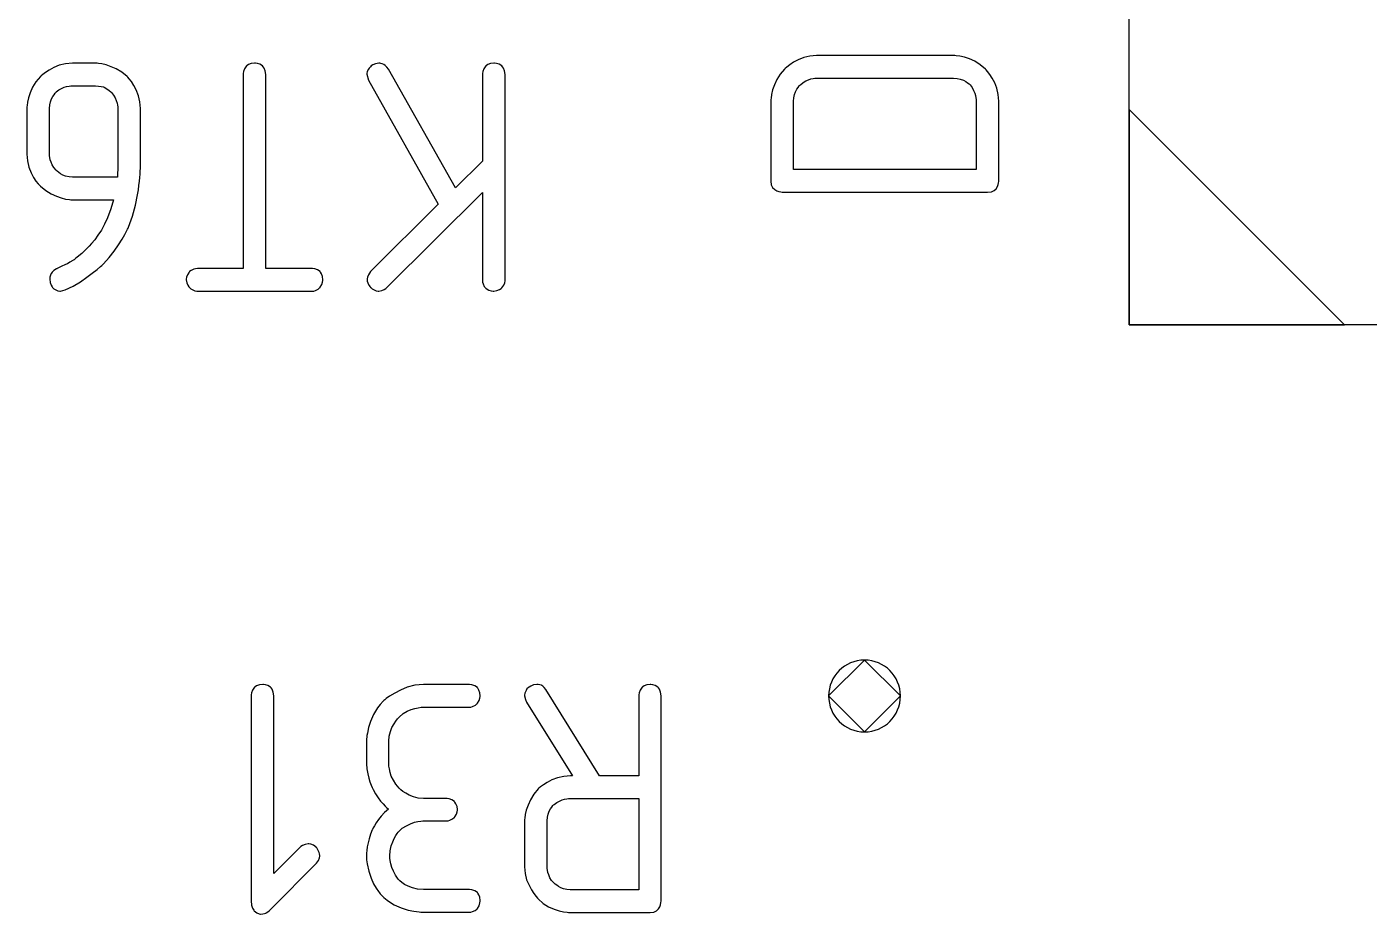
# Model space of a CAD drawing. Header units: inches. Extents: x 0 to 594, y -420 to 0.
# Drawn here: x 182.69 to 188.3, y -100.46 to -96.75 of the extents above; entities that cross this region are included whole.
import ezdxf

# ---------------------------------------------------------------- set-up
doc = ezdxf.new("R2010")
doc.units = ezdxf.units.IN
doc.header["$MEASUREMENT"] = 0

msp = doc.modelspace()

# ---------------------------------------------------------------- linework, layer by layer
at = {"color": 18, "true_color": 0x000000}
for p, q in [((187.2954, -97.9962), (187.2954, -94.7962)), ((185.9361, -96.8797), (185.9136, -96.8896)), ((185.9615, -96.8741), (185.9361, -96.8797)), ((185.9897, -96.8713), (185.9615, -96.8741)), ((186.5606, -96.8713), (185.9897, -96.8713)), ((186.562, -96.8713), (186.5606, -96.8713)), ((186.5635, -96.8713), (186.562, -96.8713)), ((186.5677, -96.8713), (186.5635, -96.8713)), ((186.5733, -96.8727), (186.5677, -96.8713)), ((186.5888, -96.8741), (186.5733, -96.8727)), ((186.6072, -96.8783), (186.5888, -96.8741)), ((186.6283, -96.8854), (186.6072, -96.8783)), ((182.7842, -96.9318), (182.7687, -96.9416)), ((182.804, -96.9205), (182.7842, -96.9318)), ((182.8265, -96.912), (182.804, -96.9205)), ((182.8533, -96.9064), (182.8265, -96.912)), ((182.8815, -96.9036), (182.8533, -96.9064)), ((182.9844, -96.9036), (182.8815, -96.9036)), ((182.99, -96.905), (182.9844, -96.9036)), ((183.0041, -96.9064), (182.99, -96.905)), ((183.0225, -96.9106), (183.0041, -96.9064)), ((183.0436, -96.9177), (183.0225, -96.9106)), ((183.0648, -96.9261), (183.0436, -96.9177)), ((183.0873, -96.9402), (183.0648, -96.9261)), ((183.1099, -96.9585), (183.0873, -96.9402)), ((183.5962, -96.9374), (183.5948, -96.9459)), ((183.6004, -96.9261), (183.5962, -96.9374)), ((183.6089, -96.9148), (183.6004, -96.9261)), ((183.6117, -96.9134), (183.6089, -96.9148)), ((183.6174, -96.9092), (183.6117, -96.9134)), ((183.6286, -96.905), (183.6174, -96.9092)), ((183.6427, -96.9036), (183.6286, -96.905)), ((183.6456, -96.9036), (183.6427, -96.9036)), ((183.654, -96.905), (183.6456, -96.9036)), ((183.6639, -96.9078), (183.654, -96.905)), ((183.6752, -96.9148), (183.6639, -96.9078)), ((183.678, -96.9177), (183.6752, -96.9148)), ((183.6822, -96.9233), (183.678, -96.9177)), ((183.6864, -96.9346), (183.6822, -96.9233)), ((183.6893, -96.9501), (183.6864, -96.9346)), ((184.1122, -96.9374), (184.1108, -96.9459)), ((184.1178, -96.9275), (184.1122, -96.9374)), ((184.1206, -96.9233), (184.1178, -96.9275)), ((184.1263, -96.9177), (184.1206, -96.9233)), ((184.1291, -96.9148), (184.1263, -96.9177)), ((184.1361, -96.9106), (184.1291, -96.9148)), ((184.1474, -96.9064), (184.1361, -96.9106)), ((184.1615, -96.9036), (184.1474, -96.9064)), ((184.1657, -96.9036), (184.1615, -96.9036)), ((184.17, -96.905), (184.1657, -96.9036)), ((184.1756, -96.9064), (184.17, -96.905)), ((184.1827, -96.9092), (184.1756, -96.9064)), ((184.1883, -96.9134), (184.1827, -96.9092)), ((184.1953, -96.9191), (184.1883, -96.9134)), ((184.2024, -96.9275), (184.1953, -96.9191)), ((184.4815, -97.4237), (184.2024, -96.9275)), ((184.5957, -96.9374), (184.5943, -96.9459)), ((184.5999, -96.9261), (184.5957, -96.9374)), ((184.6084, -96.9148), (184.5999, -96.9261)), ((184.6112, -96.9134), (184.6084, -96.9148)), ((184.6168, -96.9092), (184.6112, -96.9134)), ((184.6281, -96.905), (184.6168, -96.9092)), ((184.6422, -96.9036), (184.6281, -96.905)), ((184.645, -96.9036), (184.6422, -96.9036)), ((184.6535, -96.905), (184.645, -96.9036)), ((184.6634, -96.9078), (184.6535, -96.905)), ((184.6746, -96.9148), (184.6634, -96.9078)), ((184.6775, -96.9177), (184.6746, -96.9148)), ((184.6817, -96.9233), (184.6775, -96.9177)), ((184.6859, -96.9346), (184.6817, -96.9233)), ((184.6887, -96.9501), (184.6859, -96.9346)), ((185.8558, -96.9276), (185.8375, -96.9488)), ((185.8586, -96.9248), (185.8558, -96.9276)), ((185.8657, -96.9192), (185.8586, -96.9248)), ((185.8783, -96.9093), (185.8657, -96.9192)), ((185.8938, -96.8994), (185.8783, -96.9093)), ((185.9136, -96.8896), (185.8938, -96.8994)), ((186.6509, -96.8952), (186.6283, -96.8854)), ((186.6734, -96.9093), (186.6509, -96.8952)), ((186.696, -96.9276), (186.6734, -96.9093)), ((186.6988, -96.9305), (186.696, -96.9276)), ((186.7044, -96.9375), (186.6988, -96.9305)), ((186.7129, -96.9502), (186.7044, -96.9375)), ((182.7293, -96.9811), (182.7152, -97.0037)), ((182.7476, -96.9585), (182.7293, -96.9811)), ((182.7504, -96.9557), (182.7476, -96.9585)), ((182.7574, -96.9501), (182.7504, -96.9557)), ((182.7687, -96.9416), (182.7574, -96.9501)), ((183.1127, -96.9614), (183.1099, -96.9585)), ((183.1183, -96.9684), (183.1127, -96.9614)), ((183.1282, -96.9797), (183.1183, -96.9684)), ((183.1381, -96.9966), (183.1282, -96.9797)), ((183.5948, -96.9459), (183.5948, -96.9487)), ((183.5948, -96.9487), (183.5948, -96.9501)), ((183.5948, -96.9501), (183.5948, -97.7607)), ((183.6893, -97.7607), (183.6893, -96.9501)), ((184.1108, -96.9459), (184.1108, -96.9473)), ((184.1108, -96.9473), (184.1108, -96.9487)), ((184.1108, -96.9487), (184.1178, -96.974)), ((184.1178, -96.974), (184.4096, -97.4914)), ((184.5943, -96.9459), (184.5943, -96.9487)), ((184.5943, -96.9487), (184.5943, -96.9501)), ((184.5943, -96.9501), (184.5943, -97.3124)), ((184.6887, -97.8086), (184.6887, -96.9501)), ((185.8135, -96.9939), (185.8064, -97.015)), ((185.8234, -96.9713), (185.8135, -96.9939)), ((185.8375, -96.9488), (185.8234, -96.9713)), ((185.9178, -96.9981), (185.9206, -96.9953)), ((185.9206, -96.9953), (185.922, -96.9939)), ((185.922, -96.9939), (185.9333, -96.984)), ((185.9333, -96.984), (185.9446, -96.977)), ((185.9446, -96.977), (185.9559, -96.9728)), ((185.9559, -96.9728), (185.9657, -96.9685)), ((185.9657, -96.9685), (185.9756, -96.9671)), ((185.9756, -96.9671), (185.9827, -96.9657)), ((185.9827, -96.9657), (185.9883, -96.9657)), ((185.9883, -96.9657), (185.9897, -96.9657)), ((185.9897, -96.9657), (186.562, -96.9657)), ((186.562, -96.9657), (186.5775, -96.9671)), ((186.5775, -96.9671), (186.5902, -96.9699)), ((186.5902, -96.9699), (186.6029, -96.9742)), ((186.6029, -96.9742), (186.6128, -96.9798)), ((186.6128, -96.9798), (186.6198, -96.9854)), ((186.6198, -96.9854), (186.6269, -96.9897)), ((186.6269, -96.9897), (186.6297, -96.9925)), ((186.6297, -96.9925), (186.6311, -96.9939)), ((186.6311, -96.9939), (186.6396, -97.0052)), ((186.7227, -96.9657), (186.7129, -96.9502)), ((186.734, -96.9854), (186.7227, -96.9657)), ((186.7425, -97.008), (186.734, -96.9854)), ((187.2955, -97.0962), (187.2954, -96.9962)), ((182.6982, -97.0474), (182.694, -97.0657)), ((182.7053, -97.0262), (182.6982, -97.0474)), ((182.7152, -97.0037), (182.7053, -97.0262)), ((182.7899, -97.0643), (182.7941, -97.0516)), ((182.7941, -97.0516), (182.7997, -97.0417)), ((182.7997, -97.0417), (182.8054, -97.0347)), ((182.8054, -97.0347), (182.8096, -97.0276)), ((182.8096, -97.0276), (182.8124, -97.0248)), ((182.8124, -97.0248), (182.8138, -97.0234)), ((182.8138, -97.0234), (182.8251, -97.0149)), ((182.8251, -97.0149), (182.8364, -97.0093)), ((182.8364, -97.0093), (182.8477, -97.0037)), ((182.8477, -97.0037), (182.8575, -97.0008)), ((182.8575, -97.0008), (182.8674, -96.9994)), ((182.8674, -96.9994), (182.8745, -96.998)), ((182.8745, -96.998), (182.9774, -96.998)), ((182.9774, -96.998), (182.99, -96.9994)), ((182.99, -96.9994), (183.0013, -97.0008)), ((183.0013, -97.0008), (183.0112, -97.0022)), ((183.0112, -97.0022), (183.0126, -97.0037)), ((183.0126, -97.0037), (183.014, -97.0037)), ((183.014, -97.0037), (183.0253, -97.0107)), ((183.0253, -97.0107), (183.0352, -97.0177)), ((183.0352, -97.0177), (183.0422, -97.0234)), ((183.0422, -97.0234), (183.045, -97.0248)), ((183.045, -97.0248), (183.0535, -97.0361)), ((183.0535, -97.0361), (183.0605, -97.0474)), ((183.0605, -97.0474), (183.0648, -97.0586)), ((183.1479, -97.0149), (183.1381, -96.9966)), ((183.1578, -97.0389), (183.1479, -97.0149)), ((183.1634, -97.0643), (183.1578, -97.0389)), ((185.8008, -97.0489), (185.7994, -97.0545)), ((185.8022, -97.0334), (185.8008, -97.0489)), ((185.8064, -97.015), (185.8022, -97.0334)), ((185.8938, -97.0616), (185.8953, -97.0475)), ((185.8953, -97.0475), (185.8981, -97.0334)), ((185.8953, -97.0475), (185.8953, -97.0475)), ((185.8981, -97.0334), (185.9023, -97.0221)), ((185.9023, -97.0221), (185.9079, -97.0122)), ((185.9079, -97.0122), (185.9136, -97.0052)), ((185.9136, -97.0052), (185.9178, -96.9981)), ((186.6396, -97.0052), (186.6452, -97.0165)), ((186.6452, -97.0165), (186.6509, -97.0277)), ((186.6509, -97.0277), (186.6537, -97.0376)), ((186.6537, -97.0376), (186.6551, -97.0475)), ((186.6551, -97.0475), (186.6565, -97.0545)), ((186.7481, -97.0334), (186.7425, -97.008)), ((186.7509, -97.0616), (186.7481, -97.0334)), ((182.6926, -97.0798), (182.6912, -97.0854)), ((182.6912, -97.0854), (182.6912, -97.0896)), ((182.6912, -97.0896), (182.6912, -97.0911)), ((182.6912, -97.0911), (182.6912, -97.0925)), ((182.6912, -97.0925), (182.6912, -97.2828)), ((182.694, -97.0657), (182.6926, -97.0798)), ((182.7856, -97.0925), (182.787, -97.077)), ((182.7856, -97.2828), (182.7856, -97.0925)), ((182.787, -97.077), (182.7899, -97.0643)), ((183.0648, -97.0586), (183.069, -97.0699)), ((183.069, -97.0699), (183.0704, -97.0784)), ((183.0704, -97.0784), (183.0718, -97.0854)), ((183.0718, -97.0854), (183.0718, -97.0911)), ((183.0718, -97.0911), (183.0718, -97.0925)), ((183.0718, -97.0925), (183.0718, -97.3307)), ((183.1663, -97.0925), (183.1634, -97.0643)), ((183.1663, -97.3307), (183.1663, -97.0925)), ((185.7994, -97.0545), (185.7994, -97.3957)), ((185.7994, -97.0545), (185.7994, -97.0545)), ((185.8938, -97.3477), (185.8938, -97.0616)), ((186.6565, -97.0545), (186.6565, -97.3477)), ((186.7509, -97.3971), (186.7509, -97.0616)), ((188.1954, -97.9962), (187.2954, -97.0962)), ((188.1954, -97.9962), (187.2954, -97.0962)), ((187.2954, -97.0962), (187.2954, -97.9962)), ((182.6912, -97.2828), (182.694, -97.311)), ((182.694, -97.311), (182.6996, -97.3377)), ((182.7856, -97.2842), (182.7856, -97.2828)), ((182.7856, -97.2898), (182.7856, -97.2842)), ((182.787, -97.2969), (182.7856, -97.2898)), ((182.7885, -97.3067), (182.787, -97.2969)), ((182.7927, -97.3166), (182.7885, -97.3067)), ((182.7969, -97.3279), (182.7927, -97.3166)), ((182.804, -97.3392), (182.7969, -97.3279)), ((183.0718, -97.3307), (183.0704, -97.3786)), ((183.1663, -97.3321), (183.1663, -97.3307)), ((183.1663, -97.3363), (183.1663, -97.3321)), ((184.5943, -97.3124), (184.4815, -97.4237)), ((182.6996, -97.3377), (182.7095, -97.3603)), ((182.7095, -97.3603), (182.7194, -97.38)), ((182.7194, -97.38), (182.7293, -97.3955)), ((182.8138, -97.3504), (182.804, -97.3392)), ((182.8152, -97.3518), (182.8138, -97.3504)), ((182.8181, -97.3547), (182.8152, -97.3518)), ((182.8251, -97.3589), (182.8181, -97.3547)), ((182.8322, -97.3645), (182.8251, -97.3589)), ((182.842, -97.3702), (182.8322, -97.3645)), ((182.8533, -97.3744), (182.842, -97.3702)), ((182.8674, -97.3772), (182.8533, -97.3744)), ((182.8815, -97.3786), (182.8674, -97.3772)), ((182.8674, -97.3772), (182.8674, -97.3772)), ((183.0704, -97.3786), (182.8815, -97.3786)), ((183.162, -97.3955), (183.1634, -97.38)), ((183.1634, -97.38), (183.1648, -97.3659)), ((183.1648, -97.3533), (183.1663, -97.3434)), ((183.1648, -97.3659), (183.1648, -97.3533)), ((183.1663, -97.3434), (183.1663, -97.3363)), ((186.6565, -97.3477), (185.8938, -97.3477)), ((182.7293, -97.3955), (182.7391, -97.4068)), ((182.7391, -97.4068), (182.7448, -97.4139)), ((182.7448, -97.4139), (182.7476, -97.4167)), ((182.7476, -97.4167), (182.7701, -97.435)), ((182.7701, -97.435), (182.7927, -97.4491)), ((183.1536, -97.4533), (183.1578, -97.4322)), ((183.1578, -97.4322), (183.1592, -97.4139)), ((183.1592, -97.4139), (183.162, -97.3955)), ((184.1939, -97.841), (184.5943, -97.4435)), ((184.5943, -97.4435), (184.5943, -97.8086)), ((185.7994, -97.3957), (185.8008, -97.4112)), ((185.8008, -97.4112), (185.8064, -97.4224)), ((185.8064, -97.4224), (185.8149, -97.4309)), ((185.8149, -97.4309), (185.8234, -97.4365)), ((185.8234, -97.4365), (185.8318, -97.4394)), ((185.8318, -97.4394), (185.8403, -97.4408)), ((185.8403, -97.4408), (185.8459, -97.4422)), ((185.8459, -97.4422), (185.8473, -97.4422)), ((185.8473, -97.4422), (186.7044, -97.4422)), ((186.7044, -97.4422), (186.7199, -97.4408)), ((186.7199, -97.4408), (186.7312, -97.4351)), ((186.7312, -97.4351), (186.7397, -97.4281)), ((186.7397, -97.4281), (186.7453, -97.4182)), ((186.7453, -97.4182), (186.7481, -97.4098)), ((186.7481, -97.4098), (186.7495, -97.4027)), ((186.7495, -97.4027), (186.7509, -97.3971)), ((182.7927, -97.4491), (182.8152, -97.459)), ((182.8152, -97.459), (182.835, -97.466)), ((182.835, -97.466), (182.8533, -97.4703)), ((182.8533, -97.4703), (182.8688, -97.4717)), ((182.8688, -97.4717), (182.8745, -97.4731)), ((182.8745, -97.4731), (183.0535, -97.4731)), ((183.0535, -97.4731), (183.0422, -97.5111)), ((183.1324, -97.5422), (183.1451, -97.4956)), ((183.1451, -97.4956), (183.1536, -97.4533)), ((184.4096, -97.4914), (184.1263, -97.7733)), ((183.0281, -97.5492), (183.0154, -97.576)), ((183.0422, -97.5111), (183.0281, -97.5492)), ((183.1155, -97.5873), (183.1324, -97.5422)), ((183.0027, -97.6), (182.9872, -97.6211)), ((183.0154, -97.576), (183.0027, -97.6)), ((183.1, -97.6183), (183.1085, -97.6014)), ((183.1085, -97.6014), (183.1113, -97.5957)), ((183.1113, -97.5957), (183.1141, -97.5915)), ((183.1141, -97.5915), (183.1155, -97.5887)), ((183.1155, -97.5887), (183.1155, -97.5873)), ((182.952, -97.6676), (182.9449, -97.6747)), ((182.9619, -97.6563), (182.952, -97.6676)), ((182.9745, -97.6408), (182.9619, -97.6563)), ((182.9872, -97.6211), (182.9745, -97.6408)), ((183.0563, -97.6874), (183.0746, -97.662)), ((183.0746, -97.662), (183.0887, -97.638)), ((183.0887, -97.638), (183.1, -97.6183)), ((182.8885, -97.724), (182.8843, -97.7254)), ((182.8942, -97.7184), (182.8885, -97.724)), ((182.9012, -97.7127), (182.8942, -97.7184)), ((182.921, -97.6972), (182.9012, -97.7127)), ((182.9421, -97.6775), (182.921, -97.6972)), ((182.9449, -97.6747), (182.9421, -97.6775)), ((183.0112, -97.7409), (183.0352, -97.7141)), ((183.0352, -97.7141), (183.0563, -97.6874)), ((182.7941, -97.7804), (182.7927, -97.7818)), ((182.7969, -97.7762), (182.7941, -97.7804)), ((182.804, -97.7691), (182.7969, -97.7762)), ((182.8152, -97.7621), (182.804, -97.7691)), ((182.8167, -97.7621), (182.8152, -97.7621)), ((182.8181, -97.7607), (182.8167, -97.7621)), ((182.8265, -97.7564), (182.8181, -97.7607)), ((182.8378, -97.7508), (182.8265, -97.7564)), ((182.8505, -97.7452), (182.8378, -97.7508)), ((182.8533, -97.7437), (182.8505, -97.7452)), ((182.8604, -97.7409), (182.8533, -97.7437)), ((182.8702, -97.7339), (182.8604, -97.7409)), ((182.8829, -97.7268), (182.8702, -97.7339)), ((182.8843, -97.7254), (182.8829, -97.7268)), ((182.9421, -97.7973), (182.9647, -97.7804)), ((182.9647, -97.7804), (182.9844, -97.7649)), ((182.9844, -97.7649), (182.9985, -97.7522)), ((182.9985, -97.7522), (183.0041, -97.748)), ((183.0041, -97.748), (183.0084, -97.7437)), ((183.0084, -97.7437), (183.0098, -97.7423)), ((183.0098, -97.7423), (183.0112, -97.7409)), ((183.3693, -97.7762), (183.3622, -97.7874)), ((183.3707, -97.7733), (183.3693, -97.7762)), ((183.3777, -97.7691), (183.3707, -97.7733)), ((183.389, -97.7635), (183.3777, -97.7691)), ((183.396, -97.7621), (183.389, -97.7635)), ((183.4045, -97.7607), (183.396, -97.7621)), ((183.5948, -97.7607), (183.4045, -97.7607)), ((183.8838, -97.7607), (183.6893, -97.7607)), ((183.8937, -97.7621), (183.8838, -97.7607)), ((183.9049, -97.7663), (183.8937, -97.7621)), ((183.9162, -97.7733), (183.9049, -97.7663)), ((183.9162, -97.7748), (183.9162, -97.7733)), ((183.9176, -97.7762), (183.9162, -97.7748)), ((183.9219, -97.7832), (183.9176, -97.7762)), ((184.1263, -97.7733), (184.1178, -97.7874)), ((182.7899, -97.7889), (182.787, -97.7973)), ((182.787, -97.7973), (182.787, -97.803)), ((182.787, -97.803), (182.787, -97.8044)), ((182.787, -97.8044), (182.7885, -97.8185)), ((182.7885, -97.8185), (182.7927, -97.8297)), ((182.7927, -97.7818), (182.7899, -97.7889)), ((182.7927, -97.8297), (182.7969, -97.8368)), ((182.7969, -97.8368), (182.7983, -97.8396)), ((182.8519, -97.8495), (182.8843, -97.834)), ((182.8843, -97.834), (182.9153, -97.8156)), ((182.9153, -97.8156), (182.9421, -97.7973)), ((183.358, -97.7973), (183.3566, -97.8044)), ((183.3566, -97.8044), (183.3566, -97.8072)), ((183.3566, -97.8072), (183.3594, -97.8199)), ((183.3622, -97.7874), (183.358, -97.7973)), ((183.3594, -97.8199), (183.3636, -97.8297)), ((183.3636, -97.8297), (183.3678, -97.8368)), ((183.3678, -97.8368), (183.3707, -97.8396)), ((183.9162, -97.8382), (183.9233, -97.8269)), ((183.9261, -97.7945), (183.9219, -97.7832)), ((183.9233, -97.8269), (183.9261, -97.817)), ((183.9275, -97.8072), (183.9261, -97.7945)), ((183.9261, -97.817), (183.9275, -97.81)), ((183.9275, -97.8086), (183.9275, -97.8072)), ((183.9275, -97.81), (183.9275, -97.8086)), ((184.1136, -97.7973), (184.1122, -97.803)), ((184.1122, -97.803), (184.1122, -97.8058)), ((184.1122, -97.8058), (184.1122, -97.8128)), ((184.1122, -97.8128), (184.115, -97.8199)), ((184.1178, -97.7874), (184.1136, -97.7973)), ((184.115, -97.8199), (184.1192, -97.8297)), ((184.1192, -97.8297), (184.1249, -97.8368)), ((184.1249, -97.8368), (184.1263, -97.8396)), ((184.5943, -97.8086), (184.5943, -97.817)), ((184.5943, -97.817), (184.5971, -97.8241)), ((184.5971, -97.8241), (184.6013, -97.8354)), ((184.6013, -97.8354), (184.607, -97.841)), ((184.6746, -97.841), (184.6831, -97.8297)), ((184.6831, -97.8297), (184.6873, -97.8199)), ((184.6873, -97.8199), (184.6887, -97.8114)), ((184.6887, -97.81), (184.6887, -97.8086)), ((184.6887, -97.8114), (184.6887, -97.81)), ((182.7983, -97.8396), (182.804, -97.8452)), ((182.804, -97.8452), (182.8096, -97.8481)), ((182.8096, -97.8481), (182.8209, -97.8537)), ((182.8209, -97.8537), (182.8293, -97.8551)), ((182.8293, -97.8551), (182.8322, -97.8551)), ((182.8293, -97.8551), (182.8293, -97.8551)), ((182.8322, -97.8551), (182.8519, -97.8495)), ((183.3707, -97.8396), (183.3763, -97.8452)), ((183.3763, -97.8452), (183.3819, -97.8481)), ((183.3819, -97.8481), (183.3932, -97.8537)), ((183.3932, -97.8537), (183.4017, -97.8551)), ((183.4017, -97.8551), (183.8894, -97.8551)), ((183.4017, -97.8551), (183.4017, -97.8551)), ((183.8894, -97.8551), (183.8965, -97.8523)), ((183.8965, -97.8523), (183.9078, -97.8467)), ((183.9078, -97.8467), (183.9134, -97.841)), ((183.9134, -97.841), (183.9162, -97.8396)), ((183.9162, -97.8396), (183.9162, -97.8382)), ((184.1263, -97.8396), (184.1277, -97.8396)), ((184.1277, -97.8396), (184.1333, -97.8452)), ((184.1333, -97.8452), (184.139, -97.8481)), ((184.139, -97.8481), (184.1502, -97.8537)), ((184.1502, -97.8537), (184.1587, -97.8551)), ((184.1587, -97.8551), (184.1615, -97.8551)), ((184.1587, -97.8551), (184.1587, -97.8551)), ((184.1615, -97.8551), (184.1742, -97.8523)), ((184.1742, -97.8523), (184.1841, -97.8481)), ((184.1841, -97.8481), (184.1911, -97.8438)), ((184.1911, -97.8438), (184.1939, -97.841)), ((184.607, -97.841), (184.6084, -97.8438)), ((184.6084, -97.8438), (184.6098, -97.8438)), ((184.6098, -97.8438), (184.6211, -97.8509)), ((184.6211, -97.8509), (184.6309, -97.8537)), ((184.6309, -97.8537), (184.6394, -97.8551)), ((184.6394, -97.8551), (184.6422, -97.8551)), ((184.6422, -97.8551), (184.6549, -97.8523)), ((184.6549, -97.8523), (184.6648, -97.8481)), ((184.6648, -97.8481), (184.6718, -97.8438)), ((184.6718, -97.8438), (184.6746, -97.841)), ((187.2954, -97.9962), (188.1954, -97.9962)), ((192.1954, -97.9962), (187.2955, -97.9962)), ((188.1954, -97.9962), (188.1954, -97.9962)), ((186.1901, -99.3957), (186.0401, -99.5457)), ((186.3401, -99.5457), (186.1901, -99.3957)), ((183.6427, -99.5094), (183.6342, -99.5207)), ((183.6455, -99.508), (183.6427, -99.5094)), ((183.6511, -99.5038), (183.6455, -99.508)), ((183.6624, -99.4996), (183.6511, -99.5038)), ((183.6765, -99.4982), (183.6624, -99.4996)), ((183.6793, -99.4982), (183.6765, -99.4982)), ((183.6878, -99.4996), (183.6793, -99.4982)), ((183.6976, -99.5024), (183.6878, -99.4996)), ((183.7089, -99.5094), (183.6976, -99.5024)), ((183.7117, -99.5123), (183.7089, -99.5094)), ((183.716, -99.5179), (183.7117, -99.5123)), ((183.7202, -99.5292), (183.716, -99.5179)), ((184.2798, -99.5094), (184.2516, -99.5207)), ((184.3123, -99.501), (184.2798, -99.5094)), ((184.3292, -99.4996), (184.3123, -99.501)), ((184.3475, -99.4982), (184.3292, -99.4996)), ((184.5406, -99.4982), (184.3475, -99.4982)), ((184.5505, -99.4996), (184.5406, -99.4982)), ((184.5618, -99.5038), (184.5505, -99.4996)), ((184.5731, -99.5108), (184.5618, -99.5038)), ((184.5731, -99.5123), (184.5731, -99.5108)), ((184.5745, -99.5137), (184.5731, -99.5123)), ((184.5787, -99.5207), (184.5745, -99.5137)), ((184.7803, -99.5165), (184.7775, -99.5221)), ((184.7859, -99.5108), (184.7803, -99.5165)), ((184.7887, -99.5094), (184.7859, -99.5108)), ((184.7958, -99.5052), (184.7887, -99.5094)), ((184.8071, -99.4996), (184.7958, -99.5052)), ((184.8212, -99.4982), (184.8071, -99.4996)), ((184.8268, -99.4982), (184.8212, -99.4982)), ((184.8338, -99.4996), (184.8268, -99.4982)), ((184.8409, -99.501), (184.8338, -99.4996)), ((184.8423, -99.5024), (184.8409, -99.501)), ((184.8465, -99.5052), (184.8423, -99.5024)), ((184.8522, -99.5108), (184.8465, -99.5052)), ((184.8592, -99.5193), (184.8522, -99.5108)), ((185.0834, -99.8788), (184.8592, -99.5193)), ((185.261, -99.5094), (185.2525, -99.5207)), ((185.2638, -99.508), (185.261, -99.5094)), ((185.2694, -99.5038), (185.2638, -99.508)), ((185.2807, -99.4996), (185.2694, -99.5038)), ((185.2948, -99.4982), (185.2807, -99.4996)), ((185.2976, -99.4982), (185.2948, -99.4982)), ((185.3061, -99.4996), (185.2976, -99.4982)), ((185.316, -99.5024), (185.3061, -99.4996)), ((185.3272, -99.5094), (185.316, -99.5024)), ((185.3301, -99.5122), (185.3272, -99.5094)), ((185.3343, -99.5179), (185.3301, -99.5122)), ((185.3385, -99.5292), (185.3343, -99.5179)), ((183.63, -99.532), (183.6286, -99.5405)), ((183.6286, -99.5405), (183.6286, -99.5433)), ((183.6286, -99.5433), (183.6286, -99.5447)), ((183.6286, -99.5447), (183.6286, -100.4018)), ((183.6342, -99.5207), (183.63, -99.532)), ((183.723, -99.5447), (183.7202, -99.5292)), ((183.723, -100.2876), (183.723, -99.5447)), ((184.1797, -99.5672), (184.1671, -99.5813)), ((184.1812, -99.5658), (184.1797, -99.5672)), ((184.1826, -99.5644), (184.1812, -99.5658)), ((184.1868, -99.5616), (184.1826, -99.5644)), ((184.1924, -99.556), (184.1868, -99.5616)), ((184.2065, -99.5461), (184.1924, -99.556)), ((184.2277, -99.5334), (184.2065, -99.5461)), ((184.2516, -99.5207), (184.2277, -99.5334)), ((184.5731, -99.5757), (184.5801, -99.5644)), ((184.5829, -99.532), (184.5787, -99.5207)), ((184.5801, -99.5644), (184.5829, -99.5545)), ((184.5843, -99.5447), (184.5829, -99.532)), ((184.5829, -99.5545), (184.5843, -99.5475)), ((184.5843, -99.5461), (184.5843, -99.5447)), ((184.5843, -99.5475), (184.5843, -99.5461)), ((184.7718, -99.5334), (184.7704, -99.5419)), ((184.7704, -99.5419), (184.7704, -99.5433)), ((184.7704, -99.5433), (184.7704, -99.5447)), ((184.7704, -99.5447), (184.7746, -99.5602)), ((184.7775, -99.5221), (184.7718, -99.5334)), ((184.7746, -99.5602), (184.7789, -99.5715)), ((184.7789, -99.5715), (184.9706, -99.8788)), ((185.2483, -99.532), (185.2469, -99.5404)), ((185.2469, -99.5404), (185.2469, -99.5433)), ((185.2469, -99.5433), (185.2469, -99.5447)), ((185.2469, -99.5447), (185.2469, -99.8788)), ((185.2525, -99.5207), (185.2483, -99.532)), ((185.3413, -99.5447), (185.3385, -99.5292)), ((185.3413, -100.4018), (185.3413, -99.5447)), ((186.0401, -99.5457), (186.1901, -99.6957)), ((186.1901, -99.6957), (186.3401, -99.5457)), ((184.1389, -99.6236), (184.1262, -99.6518)), ((184.1473, -99.6095), (184.1389, -99.6236)), ((184.1558, -99.5954), (184.1473, -99.6095)), ((184.1671, -99.5813), (184.1558, -99.5954)), ((184.246, -99.6335), (184.2629, -99.6194)), ((184.2629, -99.6194), (184.2798, -99.6095)), ((184.2798, -99.6095), (184.2968, -99.6025)), ((184.2968, -99.6025), (184.3123, -99.5983)), ((184.3123, -99.5983), (184.3264, -99.5954)), ((184.3264, -99.5954), (184.3376, -99.5926)), ((184.3376, -99.5926), (184.5463, -99.5926)), ((184.5463, -99.5926), (184.5533, -99.5898)), ((184.5533, -99.5898), (184.5646, -99.5842)), ((184.5646, -99.5842), (184.5702, -99.5785)), ((184.5702, -99.5785), (184.5731, -99.5771)), ((184.5731, -99.5771), (184.5731, -99.5757)), ((184.1177, -99.6772), (184.1135, -99.7012)), ((184.1262, -99.6518), (184.1177, -99.6772)), ((184.2108, -99.6941), (184.2164, -99.6772)), ((184.2164, -99.6772), (184.2249, -99.6617)), ((184.2249, -99.6617), (184.2319, -99.6504)), ((184.2319, -99.6504), (184.239, -99.6405)), ((184.239, -99.6405), (184.2446, -99.6349)), ((184.2446, -99.6349), (184.246, -99.6335)), ((184.1107, -99.7181), (184.1093, -99.7251)), ((184.1093, -99.7251), (184.1093, -99.7308)), ((184.1093, -99.7308), (184.1093, -99.7336)), ((184.1093, -99.7336), (184.1093, -99.735)), ((184.1093, -99.735), (184.1093, -99.8294)), ((184.1135, -99.7012), (184.1107, -99.711)), ((184.1107, -99.711), (184.1107, -99.7181)), ((184.2037, -99.735), (184.2051, -99.7138)), ((184.2037, -99.8294), (184.2037, -99.735)), ((184.2051, -99.7138), (184.2108, -99.6941)), ((184.1093, -99.8294), (184.1107, -99.8506)), ((184.1107, -99.8506), (184.1149, -99.8703)), ((184.2037, -99.8323), (184.2037, -99.8294)), ((184.2037, -99.8393), (184.2037, -99.8323)), ((184.2065, -99.8506), (184.2037, -99.8393)), ((184.2094, -99.8647), (184.2065, -99.8506)), ((184.1149, -99.8703), (184.1191, -99.8886)), ((184.1191, -99.8886), (184.1234, -99.9042)), ((184.1234, -99.9042), (184.129, -99.9183)), ((184.2136, -99.8802), (184.2094, -99.8647)), ((184.222, -99.8971), (184.2136, -99.8802)), ((184.2319, -99.914), (184.222, -99.8971)), ((184.8649, -99.907), (184.8494, -99.9168)), ((184.8846, -99.8957), (184.8649, -99.907)), ((184.9072, -99.8872), (184.8846, -99.8957)), ((184.9339, -99.8816), (184.9072, -99.8872)), ((184.9621, -99.8788), (184.9339, -99.8816)), ((184.9706, -99.8788), (184.9621, -99.8788)), ((185.2469, -99.8788), (185.0834, -99.8788)), ((184.129, -99.9183), (184.1332, -99.9281)), ((184.1332, -99.9281), (184.136, -99.9338)), ((184.136, -99.9338), (184.1375, -99.9366)), ((184.1375, -99.9366), (184.1473, -99.9549)), ((184.1473, -99.9549), (184.1586, -99.9704)), ((184.246, -99.9309), (184.2319, -99.914)), ((184.2474, -99.9323), (184.246, -99.9309)), ((184.2531, -99.938), (184.2474, -99.9323)), ((184.2615, -99.945), (184.2531, -99.938)), ((184.2742, -99.9521), (184.2615, -99.945)), ((184.2883, -99.9605), (184.2742, -99.9521)), ((184.3066, -99.9662), (184.2883, -99.9605)), ((184.3264, -99.9718), (184.3066, -99.9662)), ((184.8085, -99.9563), (184.7944, -99.9789)), ((184.8268, -99.9337), (184.8085, -99.9563)), ((184.8296, -99.9309), (184.8268, -99.9337)), ((184.8367, -99.9253), (184.8296, -99.9309)), ((184.8494, -99.9168), (184.8367, -99.9253)), ((184.1586, -99.9704), (184.1685, -99.9845)), ((184.1685, -99.9845), (184.1797, -99.9958)), ((184.1797, -99.9958), (184.1882, -100.0057)), ((184.2023, -100.0183), (184.1854, -100.0324)), ((184.1882, -100.0057), (184.1953, -100.0127)), ((184.1953, -100.0127), (184.2009, -100.0169)), ((184.2009, -100.0169), (184.2023, -100.0183)), ((184.3475, -99.9732), (184.3264, -99.9718)), ((184.4462, -99.9732), (184.3475, -99.9732)), ((184.4546, -99.9746), (184.4462, -99.9732)), ((184.4659, -99.9789), (184.4546, -99.9746)), ((184.4772, -99.9859), (184.4659, -99.9789)), ((184.4772, -99.9873), (184.4772, -99.9859)), ((184.4786, -99.9887), (184.4772, -99.9873)), ((184.4828, -99.9958), (184.4786, -99.9887)), ((184.4885, -100.0071), (184.4828, -99.9958)), ((184.4899, -100.0198), (184.4885, -100.0071)), ((184.4885, -100.0296), (184.4899, -100.0226)), ((184.4899, -100.0212), (184.4899, -100.0198)), ((184.4899, -100.0226), (184.4899, -100.0212)), ((184.7775, -100.0226), (184.7732, -100.0409)), ((184.7845, -100.0014), (184.7775, -100.0226)), ((184.7944, -99.9789), (184.7845, -100.0014)), ((184.8733, -100.0268), (184.879, -100.0169)), ((184.879, -100.0169), (184.8846, -100.0099)), ((184.8846, -100.0099), (184.8888, -100.0028)), ((184.8888, -100.0028), (184.8916, -100)), ((184.8916, -100), (184.8931, -99.9986)), ((184.8931, -99.9986), (184.9043, -99.9901)), ((184.9043, -99.9901), (184.9156, -99.9845)), ((184.9156, -99.9845), (184.9269, -99.9789)), ((184.9269, -99.9789), (184.9368, -99.976)), ((184.9368, -99.976), (184.9466, -99.9746)), ((184.9466, -99.9746), (184.9537, -99.9732)), ((184.9537, -99.9732), (185.2469, -99.9732)), ((185.2469, -99.9732), (185.2469, -100.3552)), ((184.1501, -100.0761), (184.1431, -100.0874)), ((184.16, -100.062), (184.1501, -100.0761)), ((184.1713, -100.0479), (184.16, -100.062)), ((184.1854, -100.0324), (184.1713, -100.0479)), ((184.277, -100.0874), (184.2939, -100.079)), ((184.2939, -100.079), (184.3109, -100.0733)), ((184.3109, -100.0733), (184.3249, -100.0705)), ((184.3249, -100.0705), (184.3362, -100.0691)), ((184.3362, -100.0691), (184.3447, -100.0677)), ((184.3447, -100.0677), (184.4504, -100.0677)), ((184.4504, -100.0677), (184.4575, -100.0649)), ((184.4575, -100.0649), (184.4687, -100.0592)), ((184.4687, -100.0592), (184.4758, -100.0536)), ((184.4758, -100.0536), (184.4786, -100.0522)), ((184.4786, -100.0508), (184.4857, -100.0395)), ((184.4786, -100.0522), (184.4786, -100.0508)), ((184.4857, -100.0395), (184.4885, -100.0296)), ((184.7718, -100.0564), (184.7704, -100.062)), ((184.7704, -100.062), (184.7704, -100.0663)), ((184.7704, -100.0663), (184.7704, -100.0677)), ((184.7704, -100.0677), (184.7704, -100.0691)), ((184.7704, -100.0691), (184.7704, -100.2594)), ((184.7732, -100.0409), (184.7718, -100.0564)), ((184.8649, -100.0677), (184.8663, -100.0522)), ((184.8649, -100.2594), (184.8649, -100.0677)), ((184.8663, -100.0522), (184.8691, -100.0395)), ((184.8691, -100.0395), (184.8733, -100.0268)), ((184.1262, -100.1227), (184.1205, -100.1424)), ((184.1332, -100.1043), (184.1262, -100.1227)), ((184.1346, -100.1029), (184.1332, -100.1043)), ((184.1375, -100.0959), (184.1346, -100.1029)), ((184.1431, -100.0874), (184.1375, -100.0959)), ((184.2249, -100.141), (184.2319, -100.1283)), ((184.2319, -100.1283), (184.2375, -100.1198)), ((184.2375, -100.1198), (184.2418, -100.1142)), ((184.2418, -100.1142), (184.2432, -100.1128)), ((184.2432, -100.1128), (184.2587, -100.0973)), ((184.2587, -100.0973), (184.277, -100.0874)), ((183.833, -100.1776), (183.723, -100.2876)), ((183.8358, -100.1748), (183.833, -100.1776)), ((183.8428, -100.1706), (183.8358, -100.1748)), ((183.8541, -100.1664), (183.8428, -100.1706)), ((183.8668, -100.1635), (183.8541, -100.1664)), ((183.8696, -100.1635), (183.8668, -100.1635)), ((183.8767, -100.165), (183.8696, -100.1635)), ((183.8879, -100.1692), (183.8767, -100.165)), ((183.8992, -100.1776), (183.8879, -100.1692)), ((183.8992, -100.179), (183.8992, -100.1776)), ((183.902, -100.1805), (183.8992, -100.179)), ((183.9063, -100.1875), (183.902, -100.1805)), ((183.9119, -100.1988), (183.9063, -100.1875)), ((184.1107, -100.1903), (184.1093, -100.2016)), ((184.1121, -100.1762), (184.1107, -100.1903)), ((184.1163, -100.1593), (184.1121, -100.1762)), ((184.1205, -100.1424), (184.1163, -100.1593)), ((184.2079, -100.2129), (184.2094, -100.1917)), ((184.2094, -100.1917), (184.2136, -100.172)), ((184.2136, -100.172), (184.2192, -100.1551)), ((184.2192, -100.1551), (184.2249, -100.141)), ((183.7103, -100.4356), (183.9006, -100.2439)), ((183.9006, -100.2439), (183.9091, -100.2326)), ((183.9091, -100.2326), (183.9133, -100.2213)), ((183.9133, -100.2044), (183.9119, -100.1988)), ((183.9147, -100.2115), (183.9133, -100.2044)), ((183.9133, -100.2213), (183.9147, -100.2143)), ((183.9147, -100.2129), (183.9147, -100.2115)), ((183.9147, -100.2143), (183.9147, -100.2129)), ((184.1093, -100.2016), (184.1093, -100.2087)), ((184.1093, -100.2087), (184.1093, -100.2115)), ((184.1093, -100.2115), (184.1093, -100.2298)), ((184.1093, -100.2298), (184.1121, -100.2467)), ((184.1121, -100.2467), (184.1191, -100.2777)), ((184.2079, -100.2157), (184.2079, -100.2129)), ((184.2079, -100.2227), (184.2079, -100.2157)), ((184.2094, -100.2326), (184.2079, -100.2227)), ((184.2122, -100.2467), (184.2094, -100.2326)), ((184.2164, -100.2622), (184.2122, -100.2467)), ((184.1191, -100.2777), (184.129, -100.3059)), ((184.222, -100.2777), (184.2164, -100.2622)), ((184.2305, -100.2946), (184.222, -100.2777)), ((184.2418, -100.3101), (184.2305, -100.2946)), ((184.7704, -100.2594), (184.7732, -100.2876)), ((184.7732, -100.2876), (184.7789, -100.313)), ((184.8649, -100.2608), (184.8649, -100.2594)), ((184.8649, -100.2664), (184.8649, -100.2608)), ((184.8663, -100.2735), (184.8649, -100.2664)), ((184.8677, -100.2834), (184.8663, -100.2735)), ((184.8719, -100.2932), (184.8677, -100.2834)), ((184.8761, -100.3045), (184.8719, -100.2932)), ((184.8832, -100.3158), (184.8761, -100.3045)), ((184.129, -100.3059), (184.1389, -100.3299)), ((184.1389, -100.3299), (184.1501, -100.3482)), ((184.1501, -100.3482), (184.16, -100.3623)), ((184.2432, -100.3116), (184.2418, -100.3101)), ((184.2488, -100.3172), (184.2432, -100.3116)), ((184.2573, -100.3242), (184.2488, -100.3172)), ((184.2686, -100.3327), (184.2573, -100.3242)), ((184.2841, -100.3398), (184.2686, -100.3327)), ((184.3024, -100.3468), (184.2841, -100.3398)), ((184.3235, -100.3524), (184.3024, -100.3468)), ((184.3475, -100.3538), (184.3235, -100.3524)), ((184.5406, -100.3538), (184.3475, -100.3538)), ((184.5505, -100.3553), (184.5406, -100.3538)), ((184.5618, -100.3595), (184.5505, -100.3553)), ((184.5731, -100.3665), (184.5618, -100.3595)), ((184.7789, -100.313), (184.7887, -100.3355)), ((184.7887, -100.3355), (184.7986, -100.3552)), ((184.7986, -100.3552), (184.8085, -100.3708)), ((184.8931, -100.3271), (184.8832, -100.3158)), ((184.8945, -100.3285), (184.8931, -100.3271)), ((184.8973, -100.3313), (184.8945, -100.3285)), ((184.9043, -100.3355), (184.8973, -100.3313)), ((184.9114, -100.3412), (184.9043, -100.3355)), ((184.9213, -100.3468), (184.9114, -100.3412)), ((184.9325, -100.351), (184.9213, -100.3468)), ((184.9466, -100.3538), (184.9325, -100.351)), ((184.9607, -100.3552), (184.9466, -100.3538)), ((184.9466, -100.3538), (184.9466, -100.3538)), ((185.2469, -100.3552), (184.9607, -100.3552)), ((183.6286, -100.4018), (183.63, -100.4187)), ((184.16, -100.3623), (184.1642, -100.3679)), ((184.1642, -100.3679), (184.1671, -100.3722)), ((184.1671, -100.3722), (184.1685, -100.3736)), ((184.1685, -100.3736), (184.1699, -100.375)), ((184.1699, -100.375), (184.1826, -100.3877)), ((184.1826, -100.3877), (184.1967, -100.399)), ((184.1967, -100.399), (184.2108, -100.4088)), ((184.2108, -100.4088), (184.2249, -100.4173)), ((184.5745, -100.3694), (184.5731, -100.3665)), ((184.5787, -100.3764), (184.5745, -100.3694)), ((184.5829, -100.3863), (184.5787, -100.3764)), ((184.5801, -100.4215), (184.5829, -100.4102)), ((184.5843, -100.4004), (184.5829, -100.3863)), ((184.5829, -100.4102), (184.5843, -100.4032)), ((184.5843, -100.4018), (184.5843, -100.4004)), ((184.5843, -100.4032), (184.5843, -100.4018)), ((184.8085, -100.3708), (184.8183, -100.3834)), ((184.8183, -100.3834), (184.824, -100.3905)), ((184.824, -100.3905), (184.8268, -100.3933)), ((184.8268, -100.3933), (184.8479, -100.4116)), ((184.8479, -100.4116), (184.8705, -100.4257)), ((185.3385, -100.4173), (185.3399, -100.4088)), ((185.3399, -100.4088), (185.3413, -100.4032)), ((185.3413, -100.4032), (185.3413, -100.4018)), ((183.63, -100.4187), (183.6342, -100.4314)), ((183.6342, -100.4314), (183.6398, -100.4398)), ((183.6398, -100.4398), (183.6412, -100.4427)), ((183.6412, -100.4427), (183.6525, -100.4511)), ((183.6525, -100.4511), (183.661, -100.4553)), ((183.661, -100.4553), (183.6666, -100.4568)), ((183.6666, -100.4568), (183.668, -100.4568)), ((183.6666, -100.4568), (183.6666, -100.4568)), ((183.668, -100.4568), (183.6765, -100.4553)), ((183.6765, -100.4553), (183.6835, -100.4539)), ((183.6835, -100.4539), (183.6892, -100.4525)), ((183.6892, -100.4525), (183.6906, -100.4511)), ((183.6906, -100.4511), (183.6976, -100.4469)), ((183.6976, -100.4469), (183.7047, -100.4413)), ((183.7047, -100.4413), (183.7089, -100.437)), ((183.7089, -100.437), (183.7103, -100.4356)), ((184.2249, -100.4173), (184.2545, -100.43)), ((184.2545, -100.43), (184.2841, -100.4398)), ((184.2841, -100.4398), (184.308, -100.4441)), ((184.308, -100.4441), (184.3193, -100.4455)), ((184.3193, -100.4455), (184.3292, -100.4469)), ((184.3292, -100.4469), (184.3362, -100.4483)), ((184.3362, -100.4483), (184.5463, -100.4483)), ((184.3362, -100.4483), (184.3362, -100.4483)), ((184.5463, -100.4483), (184.5533, -100.4455)), ((184.5533, -100.4455), (184.5632, -100.4413)), ((184.5632, -100.4413), (184.5702, -100.4356)), ((184.5702, -100.4356), (184.5731, -100.4342)), ((184.5731, -100.4328), (184.5801, -100.4215)), ((184.5731, -100.4342), (184.5731, -100.4328)), ((184.8705, -100.4257), (184.8931, -100.4356)), ((184.8931, -100.4356), (184.9142, -100.4427)), ((184.9142, -100.4427), (184.9325, -100.4469)), ((184.9325, -100.4469), (184.948, -100.4483)), ((184.948, -100.4483), (184.9537, -100.4497)), ((184.9537, -100.4497), (185.2948, -100.4497)), ((184.9537, -100.4497), (184.9537, -100.4497)), ((185.2948, -100.4497), (185.3103, -100.4483)), ((185.3103, -100.4483), (185.3216, -100.4427)), ((185.3216, -100.4427), (185.3301, -100.4342)), ((185.3301, -100.4342), (185.3357, -100.4257)), ((185.3357, -100.4257), (185.3385, -100.4173))]:
    msp.add_line(p, q, dxfattribs=at)
for start, end in [(90, 180), (0, 90), (180, 270), (270, 0)]:
    msp.add_arc((186.1901, -99.5457), 0.15, start, end, dxfattribs=at)

doc.saveas('drawing.dxf')
